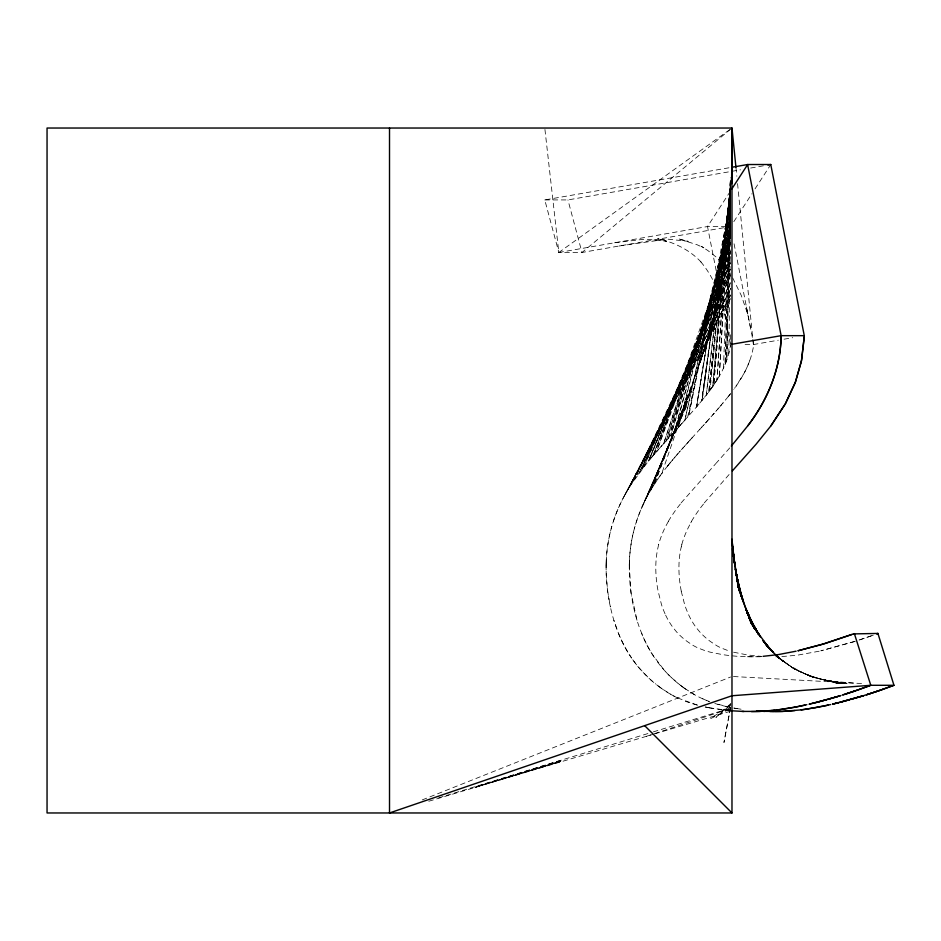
<?xml version="1.0" encoding="UTF-8"?>
<svg xmlns="http://www.w3.org/2000/svg" width="941" height="941" viewBox="0 0 941 941"><rect width="100%" height="100%" fill="white"/><g stroke="black" fill="none" stroke-linecap="round" stroke-linejoin="round"><path stroke-width="0.71" stroke-dasharray="4.71 3.53" d="M713.631 385.128L719.324 376.141A101.275 91.795 90 0 0 723.464 368.202L726.758 360.132A75.88 68.775 90 0 0 730.345 346.241L730.451 331.597M678.943 566.858L678.967 565.059A81.996 74.304 -90 0 1 681.26 546.85M728.805 353.475L730.439 237.873M606.133 565.353L606.133 565.576A154.159 139.715 -90 0 0 606.263 575.092L607.651 591.183L610.403 606.98A169.356 153.489 -90 0 1 608.286 595.629M629.294 565.341L631.058 593.006L636.998 620.237A147.514 133.693 90 0 0 640.08 629.376L643.95 638.751A129.435 117.307 90 0 0 647.42 645.832A125.094 113.379 90 0 0 652.231 654.183L664.04 669.968A124.577 112.896 90 0 0 671.533 677.696L679.673 684.695M606.133 565.141L606.157 564.082M629.317 564.165L629.294 565.576A157.159 142.444 90 0 0 629.682 579.703A170.145 154.206 -90 0 0 631.129 593.489M629.294 564.953C629.588 545.239 633.811 525.572 641.809 507.54L686.954 405.03L641.927 507.27M730.439 206.597L726.758 360.132L730.439 201.986M730.451 203.832L726.558 360.709A85.725 77.691 -90 0 1 723.453 368.202L730.463 185.753M606.169 563.718C606.639 540.169 612.956 516.832 624.201 496.154M606.192 563.059L606.133 565.576A157.159 142.444 90 0 0 606.522 579.703A170.145 154.206 -90 0 0 607.968 593.489M629.341 563.306L629.388 561.871M730.428 192.705L725.111 364.438L730.451 194.646M606.204 562.659L606.227 561.848M730.428 228.416L730.063 238.567L730.428 228.298M606.239 561.436L606.275 560.636A140.044 126.929 90 0 1 606.992 551.167A134.492 121.883 90 0 1 609.239 536.805A133.751 121.224 -90 0 1 611.885 526.148M629.4 561.401L629.435 560.636A140.044 126.929 90 0 1 630.152 551.167A134.492 121.883 90 0 1 632.399 536.805A133.751 121.224 -90 0 1 635.046 526.148M730.439 221.547L729.416 242.025L730.451 220.065L725.84 260.516L730.534 223.699M710.643 389.351L713.76 384.94A133.516 121.013 -90 0 0 719.324 376.153L730.428 177.72M719.324 376.141L730.451 184.377M681.731 423.697L684.883 420.192L730.381 216.148L728.51 246.777L730.451 218.947L726.946 254.858L730.487 217.136L728.875 244.883L730.463 217.63L725.993 259.74L730.522 219.277M730.463 216.63L728.687 245.824L730.463 217.159M730.487 179.931L716.948 380.093L730.463 184.107M730.487 215.901L727.734 250.824L730.475 218.7M730.428 181.095L713.76 384.94L730.51 184.93L710.02 390.197M730.439 184.93L712.749 386.398L730.428 186.518M709.514 390.88L730.51 187.565L708.832 391.774L702.068 400.325M730.428 189.6L708.832 391.774L709.338 391.103M730.381 220.582L726.099 259.222L730.416 219.641L725.923 260.128L730.498 219.971M707.75 393.197L706.268 395.114L730.439 188.176M706.268 395.114L730.428 191.94M730.404 190.529L702.127 400.254L730.357 196.54M730.428 223.876L724.841 265.609L730.463 227.84M730.545 195.046L701.621 400.878L696.587 406.865L730.357 195.752M730.545 195.81L701.621 400.878L705.691 395.843M737.568 183.613L753.494 346.241A75.88 68.775 90 0 1 749.918 360.132L749.742 360.638A82.796 75.045 90 0 1 748.224 364.555L746.613 368.202A97.888 88.713 -90 0 1 743.955 373.495L735.956 386.328M730.439 227.698L723.841 270.69L730.345 230.498M730.451 345.582L730.345 346.241M730.334 230.463L722.782 276.031L730.404 234.203M678.767 426.979L696.411 407.065L730.534 201.468L696.587 406.865M730.416 234.086L721.912 280.442M730.369 708.185L723.947 742.543L730.639 707.326L725.182 706.268A166.134 150.572 90 0 1 716.113 703.856A138.115 125.177 -90 0 1 714.195 703.245M721.806 280.983L730.334 236.885M721.853 280.712L730.345 236.603M730.581 200.221L688.706 415.898L730.51 210.925M711.161 334.702L730.569 236.744M721.571 282.171L710.69 335.843M721.088 284.57L710.208 337.007L720.853 285.782L709.726 338.16L720.418 288.017L708.855 340.301L719.971 290.251L707.973 342.442L719.1 294.756L706.221 346.759L718.23 299.25L704.48 351.087L718.195 299.403M687.683 417.063L730.487 210.913M684.883 420.192L730.404 212.337M681.296 546.862L681.86 544.592M730.581 214.724L678.567 427.202L730.534 223.335M658.7 544.592L658.135 546.862A81.996 74.304 -90 0 0 655.83 565.059L655.783 566.858A111.438 100.993 -90 0 0 658.112 591.171L661.488 604.581A90.501 82.02 90 0 0 663.205 609.45L665.24 614.308M704.421 351.228L718.171 299.544L704.362 351.369L717.689 302.049L701.151 359.544L716.254 309.695L700.539 361.168L716.125 310.436L700.257 361.885L715.983 311.189L699.986 362.614L715.901 311.612L699.833 363.026M730.451 223.335L674.485 431.707L730.416 228.875M730.357 228.875L670.71 435.871L730.322 234.003M679.367 426.32L668.545 438.259L730.287 233.991M668.545 438.259L730.263 236.944M663.97 443.329L666.24 440.8L730.663 235.544M715.83 312L698.469 366.684L714.631 318.764L697.269 370.001M666.24 440.8L730.639 238.685L663.64 443.681L730.592 242.237M697.058 370.613L714.513 319.387M667.687 465.866L662.57 472.464A202.244 183.295 -90 0 0 654.124 484.615L692.2 385.316L650.76 490.12L654.371 484.239A200.245 181.484 90 0 1 661.711 473.641L714.407 320.022M696.834 371.225L654.16 484.568M730.639 704.139L729.299 707.985L730.369 705.75M730.51 242.225L656.63 451.562L652.913 455.82L730.381 255.729L653.83 454.762L655.924 452.362M749.718 360.709L749.742 360.638A85.725 77.691 -90 0 1 746.613 368.202A101.275 91.795 90 0 1 742.473 376.141A133.516 121.013 90 0 1 736.909 384.94L733.792 389.351M653.83 454.762L730.428 251.835L656.63 451.562L660.006 447.751M652.913 455.82L730.381 256.987M650.76 490.12L691.353 388.139M730.345 256.999L648.867 460.561M691.27 388.433L650.407 490.708L647.032 496.766A154.571 140.08 -90 0 0 640.997 509.387A140.538 127.364 90 0 0 636.057 522.784M730.604 294.874L626.965 491.202L730.639 288.769L630.788 484.921L648.431 461.102L730.31 262.268L649.137 460.243L650.549 458.585M651.113 457.914L648.431 461.102L730.298 263.292L644.256 466.207L639.421 472.464A202.244 183.295 90 0 0 630.964 484.615L628.553 488.52M689.506 394.738L648.361 494.319L690.67 390.503L650.407 490.708L653.654 485.368M647.032 496.766L689.482 394.832M644.256 466.207L730.216 269.279L641.833 469.288L730.169 272.819M730.157 272.808L639.421 472.464L730.745 275.113L634.54 479.251L730.687 282.665M730.675 282.653L630.976 484.615L730.651 288.464M624.365 495.848L730.604 295.38L626.965 491.202M730.592 298.579L623.871 496.766A154.571 140.08 90 0 0 617.849 509.387A140.538 127.364 -90 0 0 612.897 522.784M625.2 494.319L626.518 491.978M690.776 522.808L691.529 521.479M625.459 493.86L626.988 491.155M668.369 521.479L667.616 522.808A91.253 82.702 90 0 0 658.606 544.557M627.259 490.708L628.623 488.403M628.988 487.791L630.788 484.921M730.345 191.27L707.514 226.534L730.334 343.042M733.815 221.664L751.93 193.705M755.047 188.847L770.797 164.522M713.007 386.033L711.537 388.104M735.227 387.351L734.58 388.268M711.161 388.633L710.184 389.962M661.699 473.629L662.57 472.464M709.843 390.421L708.244 392.55M730.522 393.703L729.793 394.644M730.416 393.832L728.793 395.902M729.604 394.879L728.169 396.702M681.155 502.882L715.901 463.49M704.315 502.882L729.875 473.629M728.275 396.561L719.383 407.277M667.404 466.207L668.134 465.301M668.275 465.136L669.098 464.113M667.922 465.572L668.439 464.925M668.957 464.278L669.721 463.36M669.486 463.642L670.651 462.231M670.004 463.007L672.603 459.89M722.817 403.23L723.358 402.583M699.022 403.983L696.411 407.065M672.25 460.302L674.368 457.808M720.877 405.536L721.535 404.759M651.019 458.032L652.466 456.338M674.274 457.914L674.944 457.126M651.49 457.479L653.477 455.162M674.838 457.244L678.72 452.774M719.559 407.065L709.479 418.58M717.348 409.653L718.124 408.747M676.791 454.997L683.154 447.751M715.783 411.44L716.56 410.547M729.722 447.928L716.313 463.031M679.59 451.774L680.472 450.786M712.655 415.016L714.219 413.228M656.9 451.245L658.453 449.492M681.343 449.798L686.271 444.27M659.241 448.598L663.111 444.27M708.996 419.121L701.421 427.532M708.867 419.274L709.62 418.427M661.005 446.622L661.876 445.646M684.413 446.34L685.295 445.364M707.973 420.274L705.432 423.085M662.758 444.67L664.675 442.529M685.73 444.87L689.4 440.8M680.155 425.45L680.943 424.579M687.048 443.411L688.436 441.858M703.433 425.308L704.433 424.203M668.816 437.953L665.91 441.164M676.532 429.449L677.555 428.331M689.976 440.165L692.576 437.294M699.422 429.755L701.927 426.979M689.153 441.07L690.106 440.023M691.706 438.259L699.881 429.237M730.91 703.398L715.925 717.442L730.91 704.703M730.851 128.976L581.985 252.482L558.825 252.482L544.78 199.927L730.357 167.545M544.945 129.482L558.825 252.482L729.604 129.74M730.781 704.621L710.573 718.665L730.722 708.632M422.262 799.909L730.616 676.991M872.472 635.446L873.319 635.14M859.051 640.08L872.895 635.293M872.06 635.598L857.957 640.445M646.361 736.344L653.266 734.051M654.642 733.604L731.98 707.997M855.345 641.268L820.917 650.807M854.687 641.491L821.034 650.784M560.742 760.328L475.123 787.041L560.742 761.104L475.123 787.229L560.742 761.492L475.123 787.417M438.635 797.862L651.972 732.298M653.372 731.863L730.569 708.138M428.814 801.238L653.372 734.251M654.783 733.827L730.569 711.22M819.129 651.219L797.274 655.207L780.912 656.653A204.068 184.954 -90 0 1 775.702 656.783M544.78 199.927L567.941 199.927L740.567 169.803M750.636 168.039L763.574 165.781M558.825 252.482L707.538 226.534L730.675 226.534L581.985 252.482L567.941 199.927M745.084 344.488L753.765 344.488L778.301 340.207M784.076 339.195L792.734 337.69M619.166 245.989L667.157 239.096L688.177 241.331L677.967 238.696L697.01 244.719L703.833 247.836L701.433 246.413L707.75 250.471L717.489 258.116L726.252 267.656L724.347 265.28L730.639 274.443M614.591 242.754L645.444 239.096L666.651 241.331L657.712 238.696C674.568 242.413 690.423 250.13 702.057 263.115L700.657 261.692C713.619 276.83 720.677 295.745 724.841 315M761.716 656.442L757.764 656.653A204.068 184.954 -90 0 1 752.541 656.783L741.649 656.559A228.581 207.173 -90 0 1 722.547 654.618L710.431 652.207A102.216 92.641 -90 0 1 705.115 650.702L697.951 647.937A63.906 57.919 90 0 1 692.117 644.808L687.189 641.48A74.468 67.493 -90 0 1 676.579 631.929L673.238 627.812A71.375 64.682 90 0 1 665.252 614.308M747.377 656.759L761.845 656.759M733.439 676.532L863.309 683.625M853.452 683.084L828.786 681.002L847.088 683.331L827.021 680.59L844.959 683.389L825.951 680.331L844.512 683.401L825.575 680.249L844.077 683.401L825.21 680.155L843.63 683.413L824.834 680.061L843.183 683.425L824.128 679.896L841.913 683.448L823.069 679.637L840.642 683.46L822.011 679.367L839.372 683.472L820.411 678.967M729.91 710.62L709.773 707.879M730.416 710.667L726.84 710.326A276.348 250.459 -90 0 1 717.924 709.22M741.085 709.22L736.885 708.573M737.709 708.702L733.745 708.032M713.89 708.597L710.596 708.032M736.744 708.549L735.627 708.361M735.133 708.279L734.156 708.102M709.937 707.914L705.468 707.032M709.443 707.82L705.162 706.973M730.381 707.397L714.678 703.398M733.592 652.207L745.707 654.618A228.581 207.173 -90 0 0 761.081 656.324M811.577 676.708L838.102 683.484M816.023 677.826L803.967 673.368L811.518 676.591L820.293 678.943M837.819 683.484L811.142 676.532M811.518 676.591L803.567 673.191L811.071 676.461L819.811 678.814M810.919 676.438L819.693 678.79M819.576 678.755L807.872 675.109L816.306 677.896M697.599 705.174L678.085 698.151A118.307 107.227 90 0 1 671.509 694.764L662.217 688.918M696.999 705.009L692.964 703.844A138.115 125.177 90 0 1 685.33 701.245M807.848 675.097L816.235 677.885L807.754 675.062M684.636 688.4L694.67 694.764A118.307 107.227 90 0 0 701.292 698.175L709.149 701.492M706.785 700.563L701.292 698.175M803.167 673.003L811.071 676.461M810.624 676.332L794.18 668.828L787.523 664.264L801.156 672.086L793.828 668.592L801.556 672.274L794.18 668.828L786.735 663.711M794.545 669.075L810.189 676.203M677.779 698.01L677.732 697.987A118.26 107.18 -90 0 1 671.509 694.764A123.083 111.556 -90 0 1 665.675 691.235M685.977 689.341L682.084 686.542M662.829 689.341L661.017 688.071M779.889 658.935L793.581 668.486M786.464 663.523L779.419 658.488M777.689 656.724L793.275 668.345M661.582 688.471L658.053 685.883M684.201 688.083L678.802 684.013A129.376 117.249 90 0 1 671.533 677.696A124.2 112.567 -90 0 1 662.582 668.298A122.295 110.838 -90 0 1 655.936 659.735M785.97 663.182L776.995 656.159L783.559 661.476L777.337 656.442L779.383 658.453M660.347 687.589L655.654 684.013A129.752 117.601 90 0 1 649.231 678.496L639.433 668.298A122.283 110.826 90 0 1 633.14 660.241L631.305 657.606A124.083 112.45 90 0 1 626.106 649.196L622.942 643.256A132.822 120.377 -90 0 1 618.425 633.222L613.85 620.237A159.782 144.808 -90 0 1 610.403 606.98M779.007 658.088L785.5 662.84L777.56 656.653L779.536 658.559M681.919 686.424L679.931 684.895M777.56 656.653L783.818 661.652L777.337 656.442M776.748 655.724L781.371 659.9L775.313 654.43L783.312 661.288L777.113 656.218L779.101 658.241M776.89 655.995L783.053 661.111L776.184 655.218M775.196 654.324L781.242 659.806L775.078 654.207M777.09 656.042L781.101 659.7L774.961 654.077L780.959 659.594L776.831 655.865M777.737 656.759L779.677 658.665M777.278 656.383L779.242 658.347M632.775 659.735L632.822 659.794A122.295 110.838 -90 0 0 639.433 668.298A124.2 112.567 90 0 0 648.384 677.696A129.376 117.249 -90 0 0 655.654 684.013M732.721 277.971L741.308 295.521L748.001 315L746.178 306.472L750.883 329.738M734.074 243.79L753.765 344.488M681.225 591.183L684.636 604.581A90.501 82.02 90 0 0 686.365 609.45L688.4 614.308A71.375 64.682 -90 0 0 696.375 627.835L699.763 631.905A74.468 67.493 90 0 0 710.349 641.468L716.642 645.62A63.423 57.483 90 0 0 721.112 647.937L728.275 650.702A102.216 92.641 -90 0 0 730.169 651.29M735.956 167.522L736.838 176.296M616.931 629.376A147.514 133.693 -90 0 1 613.85 620.237M618.425 633.222A131.716 119.378 -90 0 0 624.259 645.832A124.553 112.885 90 0 0 631.305 657.606M709.432 701.598A138.115 125.177 -90 0 1 708.491 701.245M694.67 694.764A123.083 111.556 90 0 1 688.836 691.235M654.466 657.606A124.553 112.885 -90 0 1 647.42 645.832A131.716 119.378 -90 0 1 641.586 633.222M636.998 620.237A159.782 144.808 90 0 1 633.564 606.98A169.356 153.489 -90 0 1 631.446 595.629M681.272 591.171A111.438 100.993 90 0 1 678.908 566.858M681.766 544.557A91.253 82.702 -90 0 1 690.847 522.867M691.435 521.42A149.019 135.057 90 0 1 704.374 502.953M668.286 521.42A149.019 135.057 -90 0 1 681.213 502.953M730.463 229.275L730.181 237.979L730.463 229.169M730.451 225.958L729.957 239.155L730.475 225.969M687.789 401.442L643.609 503.588L687.789 401.442M781.771 660.182L775.549 654.665L781.771 660.182"/><path stroke-width="1.41" d="M731.628 183.613L731.98 128.035L47.05 128.035L47.05 812.965L731.98 812.965L731.98 128.035L735.956 167.522M781.101 336.255C780.571 368.848 767.515 400.219 747.766 425.814M804.261 336.349L801.638 360.003L795.533 381.846L785.347 403.83L771.02 425.685L785.347 403.83L795.11 382.975L801.344 361.497L804.226 337.219M781.077 337.219C780.324 369.413 767.374 400.325 747.907 425.626M731.886 188.847L747.648 164.522L770.773 164.522L804.273 335.666L781.124 335.666L731.369 344.359M747.589 426.05L731.333 446.058M770.75 426.05L756.093 444.199L732.38 470.876M853.511 633.905L877.929 633.434L893.95 685.295L882.329 689.506M854.357 633.587L870.79 685.295L893.95 685.295L880.258 690.223M877.094 633.74L877.929 633.434L876.671 633.905M389.515 128.035L389.515 812.965L731.98 695.752L870.79 685.295L856.616 690.388M870.79 685.295L859.462 689.4M853.934 633.74L825.069 643.503L797.886 650.784L821.893 644.456L851.84 634.528M859.298 689.459L842.207 695.117M882.623 689.4L872.519 692.823L881.141 689.918M856.451 690.447L854.828 691M878.565 690.812L879.412 690.518M855.44 690.8L843.301 694.776M853.934 691.306L851.04 692.27M877.718 691.094L876.024 691.67M875.177 691.953L873.483 692.505M848.829 692.999L849.935 692.635M871.307 693.223L871.942 693.011M847.723 693.364L845.512 694.07M870.684 693.423L866.908 694.623M866.52 694.752L872.542 692.823L864.626 695.34M864.261 695.458L862.815 695.905M835.914 697.034L840.736 695.564M828.574 699.151L840.372 695.681M862.462 696.011L854.252 698.434M837.502 696.552L819.035 701.727M834.255 697.516L835.09 697.281M832.609 697.999L814.835 702.786M853.899 698.54L850.84 699.398M826.174 699.822L815.812 702.551M849.582 699.751L847.041 700.445M846.747 700.527L845.559 700.845M844.665 701.08L842.019 701.774M838.078 702.774L863.532 695.681L839.937 702.304M816.294 702.421L813.036 703.233M837.137 702.998L839.454 702.421M838.478 702.668L835.149 703.492M814.612 702.845L813.365 703.15M837.019 703.033L836.161 703.245M812.883 703.268L809.825 703.997M834.643 703.609L836.525 703.15M812.683 703.315L811.413 703.621M833.632 703.844L835.549 703.386M832.479 704.115L834.573 703.621M809.06 704.186L810.566 703.821M832.609 704.091L833.597 703.856M830.632 704.55L827.668 705.209M806.849 704.691L805.931 704.891M796.098 651.184L778.501 654.571L763.057 656.336M828.245 705.08L826.222 705.527M827.374 705.279L807.025 709.067A301.826 273.537 -90 0 1 801.214 709.867L782.112 711.431L763.316 711.337M825.927 705.585L823.704 706.056M822.587 706.291L816.682 707.444M795.886 706.997L805.202 705.056L794.416 707.279M795.592 707.056L776.36 710.067M794.122 707.338L783.877 709.067A301.826 273.537 90 0 1 778.054 709.867L777.278 709.961M816.459 707.479L815.788 707.608M815.565 707.644L801.214 709.867M731.792 167.286L747.613 164.522L781.124 335.666M767.891 165.028L770.773 164.522M776.501 710.055L759.622 711.408L741.92 711.408M775.09 710.22L773.961 710.337M773.608 710.373L771.843 710.561M773.984 711.584L771.373 711.572M769.973 711.549L770.632 711.561M743.99 711.478L731.722 710.784M764.868 711.396L760.751 711.196M762.81 711.314L758.54 711.055M760.528 711.184L756.54 710.914M758.093 711.031L756.717 710.925M767.421 646.561L773.455 652.583M644.656 725.64L731.98 812.965M767.315 646.42L773.208 652.325M767.209 646.267L776.078 655.23M773.079 652.195L763.833 641.609L769.173 648.231M763.821 641.586L769.126 648.173L754.435 627.976M763.774 641.527L769.091 648.137M754.341 627.859L760.434 636.845L750.624 620.813M750.636 620.837L758.74 634.434L750.436 620.366M750.471 620.437L758.517 634.105L749.589 618.79L758.281 633.775L749.436 618.378L758.058 633.446L749.283 617.966L757.646 632.858L747.401 612.862L754.858 628.8L747.225 612.415L754.611 628.423L747.06 611.956L754.294 627.965L746.848 611.379L753.976 627.506L746.648 610.815L753.659 627.035L746.436 610.238L753.353 626.565L746.225 609.674L752.612 625.471L745.731 608.333L751.883 624.365L745.248 606.98M744.754 605.639L738.379 586.49M739.344 590.725L751.141 623.26M738.344 586.396L743.449 602.028L738.12 585.079L743.049 600.899L736.697 577.127M741.343 596.112L735.956 572.281L739.685 591.418L735.827 571.434L739.426 590.677L735.697 570.587L739.167 589.948L735.568 569.74L739.061 589.631L735.521 569.376L738.956 589.325L735.462 569.023M736.674 576.998L741.379 596.218M735.403 568.658L738.838 589.007M738.732 588.701L732.58 549.485M732.604 550.309L738.273 587.384M732.557 548.615L734.662 563.73L732.627 546.639M732.557 548.65L734.897 565.282M732.298 543.816L731.98 540.993L734.192 560.624L731.98 539.24M771.843 710.549A263.798 239.085 90 0 1 751.471 711.584M794.992 710.549A263.798 239.085 -90 0 1 774.631 711.584M768.738 647.773L763.492 641.139L768.738 647.773M768.244 647.267L763.151 640.668L768.244 647.267M741.461 596.441L736.732 577.386L741.496 596.547"/></g></svg>
